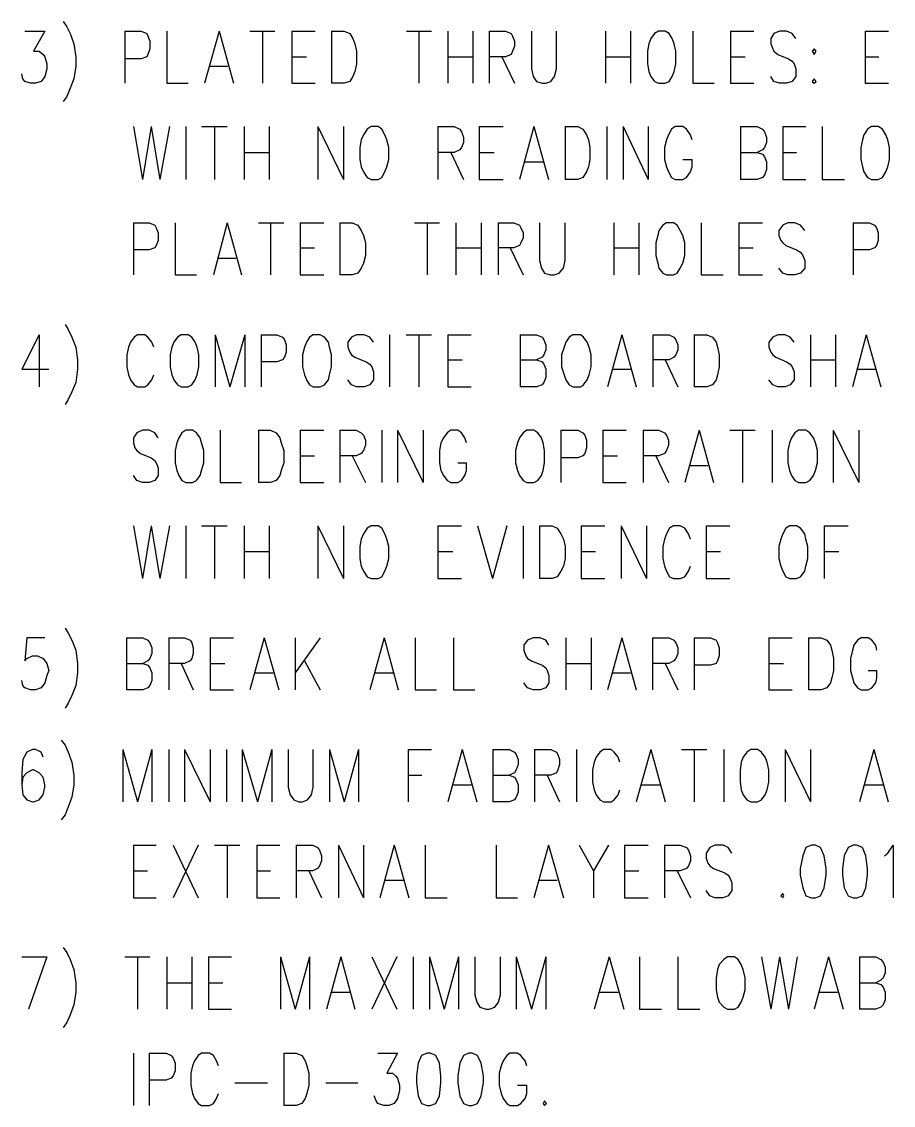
# Model space of a CAD drawing. Extents: x 0 to 19.9, y 0 to 15.
# Drawn here: x 14.879 to 16.245, y 9.834 to 11.531 of the extents above; entities that cross this region are included whole.
import ezdxf

# ---------------------------------------------------------------- set-up
doc = ezdxf.new("R2010")
doc.units = 0
doc.header["$MEASUREMENT"] = 0
doc.layers.add('10', color=7, linetype='CONTINUOUS')

msp = doc.modelspace()

# ---------------------------------------------------------------- linework, layer by layer
at = {"layer": '10'}
for points in [[(14.9444, 11.5308), (14.9503, 11.5229), (14.9552, 11.5121), (14.9611, 11.4963), (14.9641, 11.4757), (14.9641, 11.4609), (14.9611, 11.4412), (14.9552, 11.4264), (14.9503, 11.4136), (14.9444, 11.4058)], [(14.8843, 11.516), (14.9158, 11.516), (14.8981, 11.4845), (14.907, 11.4845), (14.9129, 11.4796), (14.9158, 11.4757), (14.9188, 11.4648), (14.9188, 11.457), (14.9158, 11.4451), (14.9099, 11.4373), (14.9011, 11.4343), (14.8932, 11.4343), (14.8843, 11.4373), (14.8814, 11.4412), (14.8794, 11.4491)], [(15.0408, 11.516), (15.0408, 11.4343)], [(15.0408, 11.516), (15.0664, 11.516), (15.0753, 11.5121), (15.0772, 11.5081), (15.0802, 11.5003), (15.0802, 11.4885), (15.0772, 11.4796), (15.0753, 11.4757), (15.0664, 11.4727), (15.0408, 11.4727)], [(15.1068, 11.516), (15.1068, 11.4343), (15.1402, 11.4343)], [(15.1885, 11.516), (15.1658, 11.4343)], [(15.1885, 11.516), (15.2111, 11.4343)], [(15.2367, 11.516), (15.2761, 11.516)], [(15.2564, 11.516), (15.2564, 11.4343)], [(15.3026, 11.516), (15.3026, 11.4343)], [(15.3026, 11.516), (15.3391, 11.516)], [(15.3646, 11.516), (15.3646, 11.4343)], [(15.3646, 11.516), (15.3843, 11.516), (15.3932, 11.5121), (15.3981, 11.5042), (15.4011, 11.4963), (15.404, 11.4845), (15.404, 11.4648), (15.4011, 11.453), (15.3981, 11.4451), (15.3932, 11.4373), (15.3843, 11.4343), (15.3646, 11.4343)], [(15.4818, 11.516), (15.5211, 11.516)], [(15.5015, 11.516), (15.5015, 11.4343)], [(15.5467, 11.516), (15.5467, 11.4343)], [(15.5861, 11.516), (15.5861, 11.4343)], [(15.6117, 11.516), (15.6117, 11.4343)], [(15.6117, 11.516), (15.6373, 11.516), (15.6461, 11.5121), (15.6481, 11.5081), (15.6511, 11.5003), (15.6511, 11.4924), (15.6481, 11.4845), (15.6461, 11.4796), (15.6373, 11.4757), (15.6117, 11.4757)], [(15.6776, 11.516), (15.6776, 11.457), (15.6806, 11.4451), (15.6855, 11.4373), (15.6944, 11.4343), (15.7003, 11.4343), (15.7081, 11.4373), (15.7141, 11.4451), (15.717, 11.457), (15.717, 11.516)], [(15.7938, 11.516), (15.7938, 11.4343)], [(15.8331, 11.516), (15.8331, 11.4343)], [(15.8765, 11.516), (15.8705, 11.5121), (15.8646, 11.5042), (15.8617, 11.4963), (15.8597, 11.4845), (15.8597, 11.4648), (15.8617, 11.453), (15.8646, 11.4451), (15.8705, 11.4373), (15.8765, 11.4343), (15.8873, 11.4343), (15.8932, 11.4373), (15.8981, 11.4451), (15.9011, 11.453), (15.904, 11.4648), (15.904, 11.4845), (15.9011, 11.4963), (15.8981, 11.5042), (15.8932, 11.5121), (15.8873, 11.516), (15.8765, 11.516)], [(15.9306, 11.516), (15.9306, 11.4343), (15.9641, 11.4343)], [(15.9896, 11.516), (15.9896, 11.4343)], [(15.9896, 11.516), (16.0261, 11.516)], [(16.092, 11.5042), (16.0861, 11.5121), (16.0772, 11.516), (16.0664, 11.516), (16.0576, 11.5121), (16.0526, 11.5042), (16.0526, 11.4963), (16.0556, 11.4885), (16.0576, 11.4845), (16.0635, 11.4796), (16.0802, 11.4727), (16.0861, 11.4688), (16.0891, 11.4648), (16.092, 11.457), (16.092, 11.4451), (16.0861, 11.4373), (16.0772, 11.4343), (16.0664, 11.4343), (16.0576, 11.4373), (16.0526, 11.4451)], [(16.2003, 11.516), (16.2003, 11.4343)], [(16.2003, 11.516), (16.2367, 11.516)], [(16.1205, 11.4885), (16.1176, 11.4845), (16.1205, 11.4796), (16.1235, 11.4845), (16.1205, 11.4885)], [(15.3026, 11.4757), (15.3253, 11.4757)], [(15.5467, 11.4757), (15.5861, 11.4757)], [(15.6314, 11.4757), (15.6511, 11.4343)], [(15.7938, 11.4757), (15.8331, 11.4757)], [(15.9896, 11.4757), (16.0123, 11.4757)], [(16.2003, 11.4757), (16.2219, 11.4757)], [(15.1747, 11.4609), (15.2022, 11.4609)], [(16.1205, 11.4412), (16.1176, 11.4373), (16.1205, 11.4343), (16.1235, 11.4373), (16.1205, 11.4412)], [(15.3026, 11.4343), (15.3391, 11.4343)], [(15.9896, 11.4343), (16.0261, 11.4343)], [(16.2003, 11.4343), (16.2367, 11.4343)], [(15.0546, 11.3664), (15.0684, 11.2837)], [(15.0822, 11.3664), (15.0684, 11.2837)], [(15.0822, 11.3664), (15.0959, 11.2837)], [(15.1107, 11.3664), (15.0959, 11.2837)], [(15.1363, 11.3664), (15.1363, 11.2837)], [(15.1609, 11.3664), (15.2013, 11.3664)], [(15.1816, 11.3664), (15.1816, 11.2837)], [(15.2278, 11.3664), (15.2278, 11.2837)], [(15.2672, 11.3664), (15.2672, 11.2837)], [(15.343, 11.3664), (15.343, 11.2837)], [(15.343, 11.3664), (15.3833, 11.2837)], [(15.3833, 11.3664), (15.3833, 11.2837)], [(15.4266, 11.3664), (15.4207, 11.3625), (15.4148, 11.3536), (15.4109, 11.3457), (15.4089, 11.3339), (15.4089, 11.3152), (15.4109, 11.3034), (15.4148, 11.2955), (15.4207, 11.2867), (15.4266, 11.2837), (15.4375, 11.2837), (15.4434, 11.2867), (15.4483, 11.2955), (15.4513, 11.3034), (15.4542, 11.3152), (15.4542, 11.3339), (15.4513, 11.3457), (15.4483, 11.3536), (15.4434, 11.3625), (15.4375, 11.3664), (15.4266, 11.3664)], [(15.531, 11.3664), (15.531, 11.2837)], [(15.531, 11.3664), (15.5566, 11.3664), (15.5654, 11.3625), (15.5684, 11.3585), (15.5713, 11.3497), (15.5713, 11.3418), (15.5684, 11.3339), (15.5654, 11.33), (15.5566, 11.3261), (15.531, 11.3261)], [(15.5959, 11.3664), (15.5959, 11.2837)], [(15.5959, 11.3664), (15.6333, 11.3664)], [(15.6816, 11.3664), (15.6589, 11.2837)], [(15.6816, 11.3664), (15.7042, 11.2837)], [(15.7308, 11.3664), (15.7308, 11.2837)], [(15.7308, 11.3664), (15.7505, 11.3664), (15.7583, 11.3625), (15.7642, 11.3536), (15.7672, 11.3457), (15.7692, 11.3339), (15.7692, 11.3152), (15.7672, 11.3034), (15.7642, 11.2955), (15.7583, 11.2867), (15.7505, 11.2837), (15.7308, 11.2837)], [(15.7957, 11.3664), (15.7957, 11.2837)], [(15.8213, 11.3664), (15.8213, 11.2837)], [(15.8213, 11.3664), (15.8607, 11.2837)], [(15.8607, 11.3664), (15.8607, 11.2837)], [(15.9296, 11.3457), (15.9266, 11.3536), (15.9207, 11.3625), (15.9148, 11.3664), (15.903, 11.3664), (15.8971, 11.3625), (15.8922, 11.3536), (15.8892, 11.3457), (15.8863, 11.3339), (15.8863, 11.3152), (15.8892, 11.3034), (15.8922, 11.2955), (15.8971, 11.2867), (15.903, 11.2837), (15.9148, 11.2837), (15.9207, 11.2867), (15.9266, 11.2955), (15.9296, 11.3034), (15.9296, 11.3152)], [(16.0054, 11.3664), (16.0054, 11.2837)], [(16.0054, 11.3664), (16.031, 11.3664), (16.0398, 11.3625), (16.0428, 11.3585), (16.0457, 11.3497), (16.0457, 11.3418), (16.0428, 11.3339), (16.0398, 11.33), (16.031, 11.3261)], [(16.0713, 11.3664), (16.0713, 11.2837)], [(16.0713, 11.3664), (16.1077, 11.3664)], [(16.1333, 11.3664), (16.1333, 11.2837), (16.1678, 11.2837)], [(16.2101, 11.3664), (16.2042, 11.3625), (16.1983, 11.3536), (16.1963, 11.3457), (16.1934, 11.3339), (16.1934, 11.3152), (16.1963, 11.3034), (16.1983, 11.2955), (16.2042, 11.2867), (16.2101, 11.2837), (16.2209, 11.2837), (16.2278, 11.2867), (16.2327, 11.2955), (16.2357, 11.3034), (16.2387, 11.3152), (16.2387, 11.3339), (16.2357, 11.3457), (16.2327, 11.3536), (16.2278, 11.3625), (16.2209, 11.3664), (16.2101, 11.3664)], [(15.2278, 11.3261), (15.2672, 11.3261)], [(15.5516, 11.3261), (15.5713, 11.2837)], [(15.5959, 11.3261), (15.6196, 11.3261)], [(16.0054, 11.3261), (16.031, 11.3261), (16.0398, 11.3231), (16.0428, 11.3192), (16.0457, 11.3113), (16.0457, 11.2995), (16.0428, 11.2906), (16.0398, 11.2867), (16.031, 11.2837), (16.0054, 11.2837)], [(16.0713, 11.3261), (16.093, 11.3261)], [(15.6678, 11.3113), (15.6963, 11.3113)], [(15.9148, 11.3152), (15.9296, 11.3152)], [(15.5959, 11.2837), (15.6333, 11.2837)], [(16.0713, 11.2837), (16.1077, 11.2837)], [(15.0546, 11.2158), (15.0546, 11.1341)], [(15.0546, 11.2158), (15.0792, 11.2158), (15.0881, 11.2119), (15.09, 11.2079), (15.093, 11.2001), (15.093, 11.1883), (15.09, 11.1804), (15.0881, 11.1764), (15.0792, 11.1735), (15.0546, 11.1735)], [(15.1196, 11.2158), (15.1196, 11.1341), (15.153, 11.1341)], [(15.2013, 11.2158), (15.1796, 11.1341)], [(15.2013, 11.2158), (15.2239, 11.1341)], [(15.2505, 11.2158), (15.2898, 11.2158)], [(15.2692, 11.2158), (15.2692, 11.1341)], [(15.3154, 11.2158), (15.3154, 11.1341)], [(15.3154, 11.2158), (15.3528, 11.2158)], [(15.3774, 11.2158), (15.3774, 11.1341)], [(15.3774, 11.2158), (15.3971, 11.2158), (15.406, 11.2119), (15.4109, 11.204), (15.4148, 11.1961), (15.4178, 11.1843), (15.4178, 11.1646), (15.4148, 11.1528), (15.4109, 11.1449), (15.406, 11.1371), (15.3971, 11.1341), (15.3774, 11.1341)], [(15.4946, 11.2158), (15.5339, 11.2158)], [(15.5142, 11.2158), (15.5142, 11.1341)], [(15.5595, 11.2158), (15.5595, 11.1341)], [(15.5989, 11.2158), (15.5989, 11.1341)], [(15.6255, 11.2158), (15.6255, 11.1341)], [(15.6255, 11.2158), (15.6501, 11.2158), (15.6589, 11.2119), (15.6609, 11.2079), (15.6648, 11.2001), (15.6648, 11.1922), (15.6609, 11.1843), (15.6589, 11.1804), (15.6501, 11.1764), (15.6255, 11.1764)], [(15.6904, 11.2158), (15.6904, 11.1568), (15.6934, 11.1449), (15.6983, 11.1371), (15.7072, 11.1341), (15.7131, 11.1341), (15.7209, 11.1371), (15.7278, 11.1449), (15.7308, 11.1568), (15.7308, 11.2158)], [(15.8066, 11.2158), (15.8066, 11.1341)], [(15.8459, 11.2158), (15.8459, 11.1341)], [(15.8892, 11.2158), (15.8833, 11.2119), (15.8774, 11.204), (15.8755, 11.1961), (15.8725, 11.1843), (15.8725, 11.1646), (15.8755, 11.1528), (15.8774, 11.1449), (15.8833, 11.1371), (15.8892, 11.1341), (15.9001, 11.1341), (15.906, 11.1371), (15.9109, 11.1449), (15.9148, 11.1528), (15.9178, 11.1646), (15.9178, 11.1843), (15.9148, 11.1961), (15.9109, 11.204), (15.906, 11.2119), (15.9001, 11.2158), (15.8892, 11.2158)], [(15.9434, 11.2158), (15.9434, 11.1341), (15.9778, 11.1341)], [(16.0024, 11.2158), (16.0024, 11.1341)], [(16.0024, 11.2158), (16.0398, 11.2158)], [(16.1058, 11.204), (16.0989, 11.2119), (16.09, 11.2158), (16.0792, 11.2158), (16.0713, 11.2119), (16.0654, 11.204), (16.0654, 11.1961), (16.0684, 11.1883), (16.0713, 11.1843), (16.0763, 11.1804), (16.093, 11.1735), (16.0989, 11.1696), (16.1028, 11.1646), (16.1058, 11.1568), (16.1058, 11.1449), (16.0989, 11.1371), (16.09, 11.1341), (16.0792, 11.1341), (16.0713, 11.1371), (16.0654, 11.1449)], [(16.1816, 11.2158), (16.1816, 11.1341)], [(16.1816, 11.2158), (16.2072, 11.2158), (16.215, 11.2119), (16.218, 11.2079), (16.2209, 11.2001), (16.2209, 11.1883), (16.218, 11.1804), (16.215, 11.1764), (16.2072, 11.1735), (16.1816, 11.1735)], [(15.3154, 11.1764), (15.3381, 11.1764)], [(15.5595, 11.1764), (15.5989, 11.1764)], [(15.6442, 11.1764), (15.6648, 11.1341)], [(15.8066, 11.1764), (15.8459, 11.1764)], [(16.0024, 11.1764), (16.0251, 11.1764)], [(15.1875, 11.1607), (15.215, 11.1607)], [(15.3154, 11.1341), (15.3528, 11.1341)], [(16.0024, 11.1341), (16.0398, 11.1341)], [(14.9473, 11.0564), (14.9522, 11.0485), (14.9581, 11.0367), (14.964, 11.0209), (14.967, 11.0012), (14.967, 10.9865), (14.964, 10.9658), (14.9581, 10.9511), (14.9522, 10.9392), (14.9473, 10.9314)], [(14.9069, 11.0406), (14.8794, 10.9865), (14.9217, 10.9865)], [(14.9069, 11.0406), (14.9069, 10.9589)], [(15.0861, 11.0209), (15.0831, 11.0288), (15.0772, 11.0367), (15.0723, 11.0406), (15.0605, 11.0406), (15.0556, 11.0367), (15.0497, 11.0288), (15.0467, 11.0209), (15.0438, 11.0091), (15.0438, 10.9904), (15.0467, 10.9776), (15.0497, 10.9698), (15.0556, 10.9619), (15.0605, 10.9589), (15.0723, 10.9589), (15.0772, 10.9619), (15.0831, 10.9698), (15.0861, 10.9776)], [(15.1294, 11.0406), (15.1235, 11.0367), (15.1176, 11.0288), (15.1146, 11.0209), (15.1117, 11.0091), (15.1117, 10.9904), (15.1146, 10.9776), (15.1176, 10.9698), (15.1235, 10.9619), (15.1294, 10.9589), (15.1402, 10.9589), (15.1461, 10.9619), (15.151, 10.9698), (15.154, 10.9776), (15.1569, 10.9904), (15.1569, 11.0091), (15.154, 11.0209), (15.151, 11.0288), (15.1461, 11.0367), (15.1402, 11.0406), (15.1294, 11.0406)], [(15.1825, 11.0406), (15.1825, 10.9589)], [(15.1825, 11.0406), (15.2052, 10.9589)], [(15.2288, 11.0406), (15.2052, 10.9589)], [(15.2288, 11.0406), (15.2288, 10.9589)], [(15.2544, 11.0406), (15.2544, 10.9589)], [(15.2544, 11.0406), (15.279, 11.0406), (15.2879, 11.0367), (15.2908, 11.0327), (15.2938, 11.0249), (15.2938, 11.0131), (15.2908, 11.0052), (15.2879, 11.0012), (15.279, 10.9983), (15.2544, 10.9983)], [(15.3361, 11.0406), (15.3302, 11.0367), (15.3253, 11.0288), (15.3223, 11.0209), (15.3193, 11.0091), (15.3193, 10.9904), (15.3223, 10.9776), (15.3253, 10.9698), (15.3302, 10.9619), (15.3361, 10.9589), (15.3469, 10.9589), (15.3538, 10.9619), (15.3597, 10.9698), (15.3617, 10.9776), (15.3646, 10.9904), (15.3646, 11.0091), (15.3617, 11.0209), (15.3597, 11.0288), (15.3538, 11.0367), (15.3469, 11.0406), (15.3361, 11.0406)], [(15.4306, 11.0288), (15.4247, 11.0367), (15.4158, 11.0406), (15.404, 11.0406), (15.3961, 11.0367), (15.3902, 11.0288), (15.3902, 11.0209), (15.3932, 11.0131), (15.3961, 11.0091), (15.401, 11.0052), (15.4188, 10.9983), (15.4247, 10.9944), (15.4276, 10.9904), (15.4306, 10.9825), (15.4306, 10.9698), (15.4247, 10.9619), (15.4158, 10.9589), (15.404, 10.9589), (15.3961, 10.9619), (15.3902, 10.9698)], [(15.4552, 11.0406), (15.4552, 10.9589)], [(15.4817, 11.0406), (15.5211, 11.0406)], [(15.5014, 11.0406), (15.5014, 10.9589)], [(15.5467, 11.0406), (15.5467, 10.9589)], [(15.5467, 11.0406), (15.5831, 11.0406)], [(15.6599, 11.0406), (15.6599, 10.9589)], [(15.6599, 11.0406), (15.6855, 11.0406), (15.6943, 11.0367), (15.6973, 11.0327), (15.7003, 11.0249), (15.7003, 11.017), (15.6973, 11.0091), (15.6943, 11.0052), (15.6855, 11.0012)], [(15.7426, 11.0406), (15.7367, 11.0367), (15.7317, 11.0288), (15.7288, 11.0209), (15.7249, 11.0091), (15.7249, 10.9904), (15.7288, 10.9776), (15.7317, 10.9698), (15.7367, 10.9619), (15.7426, 10.9589), (15.7544, 10.9589), (15.7593, 10.9619), (15.7652, 10.9698), (15.7682, 10.9776), (15.7711, 10.9904), (15.7711, 11.0091), (15.7682, 11.0209), (15.7652, 11.0288), (15.7593, 11.0367), (15.7544, 11.0406), (15.7426, 11.0406)], [(15.8193, 11.0406), (15.7967, 10.9589)], [(15.8193, 11.0406), (15.842, 10.9589)], [(15.8676, 11.0406), (15.8676, 10.9589)], [(15.8676, 11.0406), (15.8932, 11.0406), (15.901, 11.0367), (15.904, 11.0327), (15.9069, 11.0249), (15.9069, 11.017), (15.904, 11.0091), (15.901, 11.0052), (15.8932, 11.0012), (15.8676, 11.0012)], [(15.9325, 11.0406), (15.9325, 10.9589)], [(15.9325, 11.0406), (15.9522, 11.0406), (15.9611, 11.0367), (15.967, 11.0288), (15.969, 11.0209), (15.9719, 11.0091), (15.9719, 10.9904), (15.969, 10.9776), (15.967, 10.9698), (15.9611, 10.9619), (15.9522, 10.9589), (15.9325, 10.9589)], [(16.089, 11.0288), (16.0831, 11.0367), (16.0753, 11.0406), (16.0634, 11.0406), (16.0556, 11.0367), (16.0497, 11.0288), (16.0497, 11.0209), (16.0526, 11.0131), (16.0556, 11.0091), (16.0605, 11.0052), (16.0772, 10.9983), (16.0831, 10.9944), (16.0861, 10.9904), (16.089, 10.9825), (16.089, 10.9698), (16.0831, 10.9619), (16.0753, 10.9589), (16.0634, 10.9589), (16.0556, 10.9619), (16.0497, 10.9698)], [(16.1146, 11.0406), (16.1146, 10.9589)], [(16.154, 11.0406), (16.154, 10.9589)], [(16.2022, 11.0406), (16.1806, 10.9589)], [(16.2022, 11.0406), (16.2249, 10.9589)], [(15.5467, 11.0012), (15.5693, 11.0012)], [(15.6599, 11.0012), (15.6855, 11.0012), (15.6943, 10.9983), (15.6973, 10.9944), (15.7003, 10.9865), (15.7003, 10.9737), (15.6973, 10.9658), (15.6943, 10.9619), (15.6855, 10.9589), (15.6599, 10.9589)], [(15.8873, 11.0012), (15.9069, 10.9589)], [(16.1146, 11.0012), (16.154, 11.0012)], [(15.8056, 10.9865), (15.8331, 10.9865)], [(16.1884, 10.9865), (16.217, 10.9865)], [(15.5467, 10.9589), (15.5831, 10.9589)], [(15.093, 10.8792), (15.0881, 10.8871), (15.0792, 10.891), (15.0684, 10.891), (15.0595, 10.8871), (15.0546, 10.8792), (15.0546, 10.8713), (15.0566, 10.8635), (15.0595, 10.8595), (15.0654, 10.8546), (15.0822, 10.8477), (15.0881, 10.8438), (15.09, 10.8398), (15.093, 10.832), (15.093, 10.8201), (15.0881, 10.8123), (15.0792, 10.8093), (15.0684, 10.8093), (15.0595, 10.8123), (15.0546, 10.8201)], [(15.1363, 10.891), (15.1304, 10.8871), (15.1255, 10.8792), (15.1225, 10.8713), (15.1196, 10.8595), (15.1196, 10.8398), (15.1225, 10.828), (15.1255, 10.8201), (15.1304, 10.8123), (15.1363, 10.8093), (15.1471, 10.8093), (15.153, 10.8123), (15.1589, 10.8201), (15.1609, 10.828), (15.1648, 10.8398), (15.1648, 10.8595), (15.1609, 10.8713), (15.1589, 10.8792), (15.153, 10.8871), (15.1471, 10.891), (15.1363, 10.891)], [(15.1904, 10.891), (15.1904, 10.8093), (15.2239, 10.8093)], [(15.2505, 10.891), (15.2505, 10.8093)], [(15.2505, 10.891), (15.2692, 10.891), (15.278, 10.8871), (15.2839, 10.8792), (15.2859, 10.8713), (15.2898, 10.8595), (15.2898, 10.8398), (15.2859, 10.828), (15.2839, 10.8201), (15.278, 10.8123), (15.2692, 10.8093), (15.2505, 10.8093)], [(15.3154, 10.891), (15.3154, 10.8093)], [(15.3154, 10.891), (15.3528, 10.891)], [(15.3774, 10.891), (15.3774, 10.8093)], [(15.3774, 10.891), (15.403, 10.891), (15.4109, 10.8871), (15.4148, 10.8831), (15.4178, 10.8753), (15.4178, 10.8674), (15.4148, 10.8595), (15.4109, 10.8546), (15.403, 10.8507), (15.3774, 10.8507)], [(15.4434, 10.891), (15.4434, 10.8093)], [(15.468, 10.891), (15.468, 10.8093)], [(15.468, 10.891), (15.5083, 10.8093)], [(15.5083, 10.891), (15.5083, 10.8093)], [(15.5762, 10.8713), (15.5733, 10.8792), (15.5684, 10.8871), (15.5625, 10.891), (15.5516, 10.891), (15.5457, 10.8871), (15.5398, 10.8792), (15.5359, 10.8713), (15.5339, 10.8595), (15.5339, 10.8398), (15.5359, 10.828), (15.5398, 10.8201), (15.5457, 10.8123), (15.5516, 10.8093), (15.5625, 10.8093), (15.5684, 10.8123), (15.5733, 10.8201), (15.5762, 10.828), (15.5762, 10.8398)], [(15.6707, 10.891), (15.6648, 10.8871), (15.6589, 10.8792), (15.656, 10.8713), (15.653, 10.8595), (15.653, 10.8398), (15.656, 10.828), (15.6589, 10.8201), (15.6648, 10.8123), (15.6707, 10.8093), (15.6816, 10.8093), (15.6875, 10.8123), (15.6934, 10.8201), (15.6963, 10.828), (15.6983, 10.8398), (15.6983, 10.8595), (15.6963, 10.8713), (15.6934, 10.8792), (15.6875, 10.8871), (15.6816, 10.891), (15.6707, 10.891)], [(15.7239, 10.891), (15.7239, 10.8093)], [(15.7239, 10.891), (15.7505, 10.891), (15.7583, 10.8871), (15.7613, 10.8831), (15.7642, 10.8753), (15.7642, 10.8635), (15.7613, 10.8546), (15.7583, 10.8507), (15.7505, 10.8477), (15.7239, 10.8477)], [(15.7898, 10.891), (15.7898, 10.8093)], [(15.7898, 10.891), (15.8262, 10.891)], [(15.8528, 10.891), (15.8528, 10.8093)], [(15.8528, 10.891), (15.8774, 10.891), (15.8863, 10.8871), (15.8892, 10.8831), (15.8922, 10.8753), (15.8922, 10.8674), (15.8892, 10.8595), (15.8863, 10.8546), (15.8774, 10.8507), (15.8528, 10.8507)], [(15.9404, 10.891), (15.9178, 10.8093)], [(15.9404, 10.891), (15.9631, 10.8093)], [(15.9886, 10.891), (16.028, 10.891)], [(16.0083, 10.891), (16.0083, 10.8093)], [(16.0546, 10.891), (16.0546, 10.8093)], [(16.0959, 10.891), (16.09, 10.8871), (16.0851, 10.8792), (16.0821, 10.8713), (16.0792, 10.8595), (16.0792, 10.8398), (16.0821, 10.828), (16.0851, 10.8201), (16.09, 10.8123), (16.0959, 10.8093), (16.1077, 10.8093), (16.1136, 10.8123), (16.1196, 10.8201), (16.1225, 10.828), (16.1255, 10.8398), (16.1255, 10.8595), (16.1225, 10.8713), (16.1196, 10.8792), (16.1136, 10.8871), (16.1077, 10.891), (16.0959, 10.891)], [(16.1501, 10.891), (16.1501, 10.8093)], [(16.1501, 10.891), (16.1904, 10.8093)], [(16.1904, 10.891), (16.1904, 10.8093)], [(15.3154, 10.8507), (15.3381, 10.8507)], [(15.3971, 10.8507), (15.4178, 10.8093)], [(15.7898, 10.8507), (15.8125, 10.8507)], [(15.8725, 10.8507), (15.8922, 10.8093)], [(15.5625, 10.8398), (15.5762, 10.8398)], [(15.9266, 10.8359), (15.9542, 10.8359)], [(15.3154, 10.8093), (15.3528, 10.8093)], [(15.7898, 10.8093), (15.8262, 10.8093)], [(15.0546, 10.7414), (15.0684, 10.6587)], [(15.0822, 10.7414), (15.0684, 10.6587)], [(15.0822, 10.7414), (15.0959, 10.6587)], [(15.1107, 10.7414), (15.0959, 10.6587)], [(15.1363, 10.7414), (15.1363, 10.6587)], [(15.1609, 10.7414), (15.2012, 10.7414)], [(15.1816, 10.7414), (15.1816, 10.6587)], [(15.2278, 10.7414), (15.2278, 10.6587)], [(15.2672, 10.7414), (15.2672, 10.6587)], [(15.343, 10.7414), (15.343, 10.6587)], [(15.343, 10.7414), (15.3833, 10.6587)], [(15.3833, 10.7414), (15.3833, 10.6587)], [(15.4266, 10.7414), (15.4207, 10.7375), (15.4148, 10.7286), (15.4109, 10.7207), (15.4089, 10.7089), (15.4089, 10.6902), (15.4109, 10.6784), (15.4148, 10.6705), (15.4207, 10.6617), (15.4266, 10.6587), (15.4375, 10.6587), (15.4434, 10.6617), (15.4483, 10.6705), (15.4512, 10.6784), (15.4542, 10.6902), (15.4542, 10.7089), (15.4512, 10.7207), (15.4483, 10.7286), (15.4434, 10.7375), (15.4375, 10.7414), (15.4266, 10.7414)], [(15.531, 10.7414), (15.531, 10.6587)], [(15.531, 10.7414), (15.5684, 10.7414)], [(15.593, 10.7414), (15.6166, 10.6587)], [(15.6392, 10.7414), (15.6166, 10.6587)], [(15.6648, 10.7414), (15.6648, 10.6587)], [(15.6904, 10.7414), (15.6904, 10.6587)], [(15.6904, 10.7414), (15.7101, 10.7414), (15.718, 10.7375), (15.7239, 10.7286), (15.7278, 10.7207), (15.7308, 10.7089), (15.7308, 10.6902), (15.7278, 10.6784), (15.7239, 10.6705), (15.718, 10.6617), (15.7101, 10.6587), (15.6904, 10.6587)], [(15.7554, 10.7414), (15.7554, 10.6587)], [(15.7554, 10.7414), (15.7928, 10.7414)], [(15.8184, 10.7414), (15.8184, 10.6587)], [(15.8184, 10.7414), (15.8577, 10.6587)], [(15.8577, 10.7414), (15.8577, 10.6587)], [(15.9266, 10.7207), (15.9237, 10.7286), (15.9178, 10.7375), (15.9109, 10.7414), (15.9001, 10.7414), (15.8942, 10.7375), (15.8892, 10.7286), (15.8863, 10.7207), (15.8833, 10.7089), (15.8833, 10.6902), (15.8863, 10.6784), (15.8892, 10.6705), (15.8942, 10.6617), (15.9001, 10.6587), (15.9109, 10.6587), (15.9178, 10.6617), (15.9237, 10.6705), (15.9266, 10.6784)], [(15.9512, 10.7414), (15.9512, 10.6587)], [(15.9512, 10.7414), (15.9886, 10.7414)], [(16.0822, 10.7414), (16.0762, 10.7375), (16.0713, 10.7286), (16.0684, 10.7207), (16.0654, 10.7089), (16.0654, 10.6902), (16.0684, 10.6784), (16.0713, 10.6705), (16.0762, 10.6617), (16.0822, 10.6587), (16.093, 10.6587), (16.0989, 10.6617), (16.1058, 10.6705), (16.1077, 10.6784), (16.1107, 10.6902), (16.1107, 10.7089), (16.1077, 10.7207), (16.1058, 10.7286), (16.0989, 10.7375), (16.093, 10.7414), (16.0822, 10.7414)], [(16.1363, 10.7414), (16.1363, 10.6587)], [(16.1363, 10.7414), (16.1737, 10.7414)], [(15.2278, 10.7011), (15.2672, 10.7011)], [(15.531, 10.7011), (15.5546, 10.7011)], [(15.7554, 10.7011), (15.778, 10.7011)], [(15.9512, 10.7011), (15.9739, 10.7011)], [(16.1363, 10.7011), (16.1589, 10.7011)], [(15.531, 10.6587), (15.5684, 10.6587)], [(15.7554, 10.6587), (15.7928, 10.6587)], [(15.9512, 10.6587), (15.9886, 10.6587)], [(14.9473, 10.581), (14.9522, 10.5731), (14.9581, 10.5623), (14.964, 10.5465), (14.967, 10.5259), (14.967, 10.5111), (14.964, 10.4914), (14.9581, 10.4757), (14.9522, 10.4638), (14.9473, 10.456)], [(14.9158, 10.5662), (14.8872, 10.5662), (14.8843, 10.5298), (14.8872, 10.5337), (14.8961, 10.5377), (14.904, 10.5377), (14.9128, 10.5337), (14.9187, 10.5259), (14.9217, 10.515), (14.9187, 10.5071), (14.9158, 10.4953), (14.9099, 10.4875), (14.901, 10.4845), (14.8931, 10.4845), (14.8843, 10.4875), (14.8813, 10.4914), (14.8794, 10.4993)], [(15.0437, 10.5662), (15.0437, 10.4845)], [(15.0437, 10.5662), (15.0693, 10.5662), (15.0772, 10.5623), (15.0801, 10.5583), (15.0831, 10.5505), (15.0831, 10.5416), (15.0801, 10.5337), (15.0772, 10.5298), (15.0693, 10.5259)], [(15.1097, 10.5662), (15.1097, 10.4845)], [(15.1097, 10.5662), (15.1343, 10.5662), (15.1431, 10.5623), (15.1461, 10.5583), (15.1481, 10.5505), (15.1481, 10.5416), (15.1461, 10.5337), (15.1431, 10.5298), (15.1343, 10.5259), (15.1097, 10.5259)], [(15.1746, 10.5662), (15.1746, 10.4845)], [(15.1746, 10.5662), (15.211, 10.5662)], [(15.2593, 10.5662), (15.2366, 10.4845)], [(15.2593, 10.5662), (15.2819, 10.4845)], [(15.3075, 10.5662), (15.3075, 10.4845)], [(15.3469, 10.5662), (15.3075, 10.5111)], [(15.4473, 10.5662), (15.4246, 10.4845)], [(15.4473, 10.5662), (15.4689, 10.4845)], [(15.4955, 10.5662), (15.4955, 10.4845), (15.529, 10.4845)], [(15.5555, 10.5662), (15.5555, 10.4845), (15.589, 10.4845)], [(15.7051, 10.5544), (15.7002, 10.5623), (15.6914, 10.5662), (15.6805, 10.5662), (15.6717, 10.5623), (15.6658, 10.5544), (15.6658, 10.5465), (15.6687, 10.5377), (15.6717, 10.5337), (15.6776, 10.5298), (15.6943, 10.5229), (15.7002, 10.519), (15.7022, 10.515), (15.7051, 10.5071), (15.7051, 10.4953), (15.7002, 10.4875), (15.6914, 10.4845), (15.6805, 10.4845), (15.6717, 10.4875), (15.6658, 10.4953)], [(15.7317, 10.5662), (15.7317, 10.4845)], [(15.7711, 10.5662), (15.7711, 10.4845)], [(15.8193, 10.5662), (15.7967, 10.4845)], [(15.8193, 10.5662), (15.8419, 10.4845)], [(15.8675, 10.5662), (15.8675, 10.4845)], [(15.8675, 10.5662), (15.8931, 10.5662), (15.901, 10.5623), (15.904, 10.5583), (15.9069, 10.5505), (15.9069, 10.5416), (15.904, 10.5337), (15.901, 10.5298), (15.8931, 10.5259), (15.8675, 10.5259)], [(15.9325, 10.5662), (15.9325, 10.4845)], [(15.9325, 10.5662), (15.9581, 10.5662), (15.9669, 10.5623), (15.9689, 10.5583), (15.9719, 10.5505), (15.9719, 10.5377), (15.9689, 10.5298), (15.9669, 10.5259), (15.9581, 10.5229), (15.9325, 10.5229)], [(16.0496, 10.5662), (16.0496, 10.4845)], [(16.0496, 10.5662), (16.086, 10.5662)], [(16.1116, 10.5662), (16.1116, 10.4845)], [(16.1116, 10.5662), (16.1313, 10.5662), (16.1402, 10.5623), (16.1461, 10.5544), (16.1481, 10.5465), (16.151, 10.5337), (16.151, 10.515), (16.1481, 10.5032), (16.1461, 10.4953), (16.1402, 10.4875), (16.1313, 10.4845), (16.1116, 10.4845)], [(16.2189, 10.5465), (16.2169, 10.5544), (16.211, 10.5623), (16.2051, 10.5662), (16.1943, 10.5662), (16.1884, 10.5623), (16.1825, 10.5544), (16.1805, 10.5465), (16.1776, 10.5337), (16.1776, 10.515), (16.1805, 10.5032), (16.1825, 10.4953), (16.1884, 10.4875), (16.1943, 10.4845), (16.2051, 10.4845), (16.211, 10.4875), (16.2169, 10.4953), (16.2189, 10.5032), (16.2189, 10.515)], [(15.0437, 10.5259), (15.0693, 10.5259), (15.0772, 10.5229), (15.0801, 10.519), (15.0831, 10.5111), (15.0831, 10.4993), (15.0801, 10.4914), (15.0772, 10.4875), (15.0693, 10.4845), (15.0437, 10.4845)], [(15.1294, 10.5259), (15.1481, 10.4845)], [(15.1746, 10.5259), (15.1973, 10.5259)], [(15.3223, 10.5298), (15.3469, 10.4845)], [(15.7317, 10.5259), (15.7711, 10.5259)], [(15.8872, 10.5259), (15.9069, 10.4845)], [(16.0496, 10.5259), (16.0723, 10.5259)], [(15.2455, 10.5111), (15.2731, 10.5111)], [(15.4325, 10.5111), (15.461, 10.5111)], [(15.8055, 10.5111), (15.8331, 10.5111)], [(16.2051, 10.515), (16.2189, 10.515)], [(15.1746, 10.4845), (15.211, 10.4845)], [(16.0496, 10.4845), (16.086, 10.4845)], [(14.9414, 10.4058), (14.9473, 10.3979), (14.9522, 10.3871), (14.9581, 10.3713), (14.9611, 10.3507), (14.9611, 10.3359), (14.9581, 10.3162), (14.9522, 10.3014), (14.9473, 10.2886), (14.9414, 10.2808)], [(14.9128, 10.3792), (14.9099, 10.3871), (14.901, 10.391), (14.8961, 10.391), (14.8872, 10.3871), (14.8813, 10.3753), (14.8794, 10.3546), (14.8794, 10.3359), (14.8813, 10.3201), (14.8872, 10.3123), (14.8961, 10.3093), (14.8981, 10.3093), (14.9069, 10.3123), (14.9128, 10.3201), (14.9158, 10.332), (14.9158, 10.3359), (14.9128, 10.3477), (14.9069, 10.3546), (14.8981, 10.3595), (14.8961, 10.3595), (14.8872, 10.3546), (14.8813, 10.3477), (14.8794, 10.3359)], [(15.0378, 10.391), (15.0378, 10.3093)], [(15.0378, 10.391), (15.0605, 10.3093)], [(15.0831, 10.391), (15.0605, 10.3093)], [(15.0831, 10.391), (15.0831, 10.3093)], [(15.1097, 10.391), (15.1097, 10.3093)], [(15.1343, 10.391), (15.1343, 10.3093)], [(15.1343, 10.391), (15.1746, 10.3093)], [(15.1746, 10.391), (15.1746, 10.3093)], [(15.2002, 10.391), (15.2002, 10.3093)], [(15.2248, 10.391), (15.2248, 10.3093)], [(15.2248, 10.391), (15.2485, 10.3093)], [(15.2711, 10.391), (15.2485, 10.3093)], [(15.2711, 10.391), (15.2711, 10.3093)], [(15.2967, 10.391), (15.2967, 10.332), (15.2996, 10.3201), (15.3055, 10.3123), (15.3134, 10.3093), (15.3193, 10.3093), (15.3272, 10.3123), (15.3331, 10.3201), (15.3361, 10.332), (15.3361, 10.391)], [(15.3616, 10.391), (15.3616, 10.3093)], [(15.3616, 10.391), (15.3843, 10.3093)], [(15.4069, 10.391), (15.3843, 10.3093)], [(15.4069, 10.391), (15.4069, 10.3093)], [(15.4847, 10.391), (15.4847, 10.3093)], [(15.4847, 10.391), (15.5211, 10.391)], [(15.5693, 10.391), (15.5467, 10.3093)], [(15.5693, 10.391), (15.592, 10.3093)], [(15.6175, 10.391), (15.6175, 10.3093)], [(15.6175, 10.391), (15.6431, 10.391), (15.651, 10.3871), (15.654, 10.3831), (15.6569, 10.3753), (15.6569, 10.3674), (15.654, 10.3595), (15.651, 10.3546), (15.6431, 10.3507)], [(15.6825, 10.391), (15.6825, 10.3093)], [(15.6825, 10.391), (15.7081, 10.391), (15.717, 10.3871), (15.7189, 10.3831), (15.7219, 10.3753), (15.7219, 10.3674), (15.7189, 10.3595), (15.717, 10.3546), (15.7081, 10.3507), (15.6825, 10.3507)], [(15.7485, 10.391), (15.7485, 10.3093)], [(15.8164, 10.3713), (15.8134, 10.3792), (15.8075, 10.3871), (15.8026, 10.391), (15.7908, 10.391), (15.7849, 10.3871), (15.779, 10.3792), (15.776, 10.3713), (15.7731, 10.3595), (15.7731, 10.3398), (15.776, 10.328), (15.779, 10.3201), (15.7849, 10.3123), (15.7908, 10.3093), (15.8026, 10.3093), (15.8075, 10.3123), (15.8134, 10.3201), (15.8164, 10.328)], [(15.8646, 10.391), (15.842, 10.3093)], [(15.8646, 10.391), (15.8872, 10.3093)], [(15.9128, 10.391), (15.9522, 10.391)], [(15.9325, 10.391), (15.9325, 10.3093)], [(15.9788, 10.391), (15.9788, 10.3093)], [(16.0211, 10.391), (16.0152, 10.3871), (16.0093, 10.3792), (16.0063, 10.3713), (16.0044, 10.3595), (16.0044, 10.3398), (16.0063, 10.328), (16.0093, 10.3201), (16.0152, 10.3123), (16.0211, 10.3093), (16.0319, 10.3093), (16.0378, 10.3123), (16.0437, 10.3201), (16.0467, 10.328), (16.0496, 10.3398), (16.0496, 10.3595), (16.0467, 10.3713), (16.0437, 10.3792), (16.0378, 10.3871), (16.0319, 10.391), (16.0211, 10.391)], [(16.0752, 10.391), (16.0752, 10.3093)], [(16.0752, 10.391), (16.1146, 10.3093)], [(16.1146, 10.391), (16.1146, 10.3093)], [(16.214, 10.391), (16.1914, 10.3093)], [(16.214, 10.391), (16.2366, 10.3093)], [(15.4847, 10.3507), (15.5063, 10.3507)], [(15.5555, 10.3359), (15.5831, 10.3359)], [(15.6175, 10.3507), (15.6431, 10.3507), (15.651, 10.3477), (15.654, 10.3438), (15.6569, 10.3359), (15.6569, 10.3241), (15.654, 10.3162), (15.651, 10.3123), (15.6431, 10.3093), (15.6175, 10.3093)], [(15.7022, 10.3507), (15.7219, 10.3093)], [(15.8498, 10.3359), (15.8794, 10.3359)], [(16.2002, 10.3359), (16.2288, 10.3359)], [(15.0546, 10.2414), (15.0546, 10.1587)], [(15.0546, 10.2414), (15.09, 10.2414)], [(15.1166, 10.2414), (15.1559, 10.1587)], [(15.1559, 10.2414), (15.1166, 10.1587)], [(15.1815, 10.2414), (15.2209, 10.2414)], [(15.2012, 10.2414), (15.2012, 10.1587)], [(15.2475, 10.2414), (15.2475, 10.1587)], [(15.2475, 10.2414), (15.2839, 10.2414)], [(15.3095, 10.2414), (15.3095, 10.1587)], [(15.3095, 10.2414), (15.3351, 10.2414), (15.3429, 10.2375), (15.3459, 10.2335), (15.3488, 10.2247), (15.3488, 10.2168), (15.3459, 10.2089), (15.3429, 10.205), (15.3351, 10.201), (15.3095, 10.201)], [(15.3754, 10.2414), (15.3754, 10.1587)], [(15.3754, 10.2414), (15.4148, 10.1587)], [(15.4148, 10.2414), (15.4148, 10.1587)], [(15.463, 10.2414), (15.4404, 10.1587)], [(15.463, 10.2414), (15.4857, 10.1587)], [(15.5112, 10.2414), (15.5112, 10.1587), (15.5457, 10.1587)], [(15.6225, 10.2414), (15.6225, 10.1587), (15.6559, 10.1587)], [(15.7042, 10.2414), (15.6815, 10.1587)], [(15.7042, 10.2414), (15.7278, 10.1587)], [(15.7524, 10.2414), (15.775, 10.201), (15.775, 10.1587)], [(15.7986, 10.2414), (15.775, 10.201)], [(15.8233, 10.2414), (15.8233, 10.1587)], [(15.8233, 10.2414), (15.8607, 10.2414)], [(15.8862, 10.2414), (15.8862, 10.1587)], [(15.8862, 10.2414), (15.9108, 10.2414), (15.9207, 10.2375), (15.9236, 10.2335), (15.9266, 10.2247), (15.9266, 10.2168), (15.9236, 10.2089), (15.9207, 10.205), (15.9108, 10.201), (15.8862, 10.201)], [(15.9916, 10.2286), (15.9857, 10.2375), (15.9778, 10.2414), (15.965, 10.2414), (15.9571, 10.2375), (15.9512, 10.2286), (15.9512, 10.2207), (15.9542, 10.2129), (15.9571, 10.2089), (15.963, 10.205), (15.9807, 10.1981), (15.9857, 10.1942), (15.9886, 10.1902), (15.9916, 10.1823), (15.9916, 10.1705), (15.9857, 10.1617), (15.9778, 10.1587), (15.965, 10.1587), (15.9571, 10.1617), (15.9512, 10.1705)], [(16.1166, 10.2414), (16.1077, 10.2375), (16.1028, 10.2247), (16.0988, 10.205), (16.0988, 10.1942), (16.1028, 10.1745), (16.1077, 10.1617), (16.1166, 10.1587), (16.1225, 10.1587), (16.1303, 10.1617), (16.1362, 10.1745), (16.1392, 10.1942), (16.1392, 10.205), (16.1362, 10.2247), (16.1303, 10.2375), (16.1225, 10.2414), (16.1166, 10.2414)], [(16.1815, 10.2414), (16.1736, 10.2375), (16.1677, 10.2247), (16.1648, 10.205), (16.1648, 10.1942), (16.1677, 10.1745), (16.1736, 10.1617), (16.1815, 10.1587), (16.1874, 10.1587), (16.1963, 10.1617), (16.2012, 10.1745), (16.2042, 10.1942), (16.2042, 10.205), (16.2012, 10.2247), (16.1963, 10.2375), (16.1874, 10.2414), (16.1815, 10.2414)], [(16.2307, 10.2247), (16.2357, 10.2286), (16.2445, 10.2414), (16.2445, 10.1587)], [(15.0546, 10.201), (15.0762, 10.201)], [(15.2475, 10.201), (15.2691, 10.201)], [(15.3292, 10.201), (15.3488, 10.1587)], [(15.8233, 10.201), (15.8459, 10.201)], [(15.9059, 10.201), (15.9266, 10.1587)], [(15.4483, 10.1863), (15.4778, 10.1863)], [(15.6904, 10.1863), (15.7179, 10.1863)], [(16.0713, 10.1656), (16.0683, 10.1617), (16.0713, 10.1587), (16.0732, 10.1617), (16.0713, 10.1656)], [(15.0546, 10.1587), (15.09, 10.1587)], [(15.2475, 10.1587), (15.2839, 10.1587)], [(15.8233, 10.1587), (15.8607, 10.1587)], [(14.9443, 10.081), (14.9502, 10.0731), (14.9552, 10.0623), (14.9611, 10.0465), (14.964, 10.0259), (14.964, 10.0111), (14.9611, 9.9914), (14.9552, 9.9757), (14.9502, 9.9638), (14.9443, 9.956)], [(14.8794, 10.0662), (14.9187, 10.0662)], [(14.9187, 10.0662), (14.8902, 9.9845)], [(15.0408, 10.0662), (15.0802, 10.0662)], [(15.0605, 10.0662), (15.0605, 9.9845)], [(15.1067, 10.0662), (15.1067, 9.9845)], [(15.1461, 10.0662), (15.1461, 9.9845)], [(15.1717, 10.0662), (15.1717, 9.9845)], [(15.1717, 10.0662), (15.2081, 10.0662)], [(15.2849, 10.0662), (15.2849, 9.9845)], [(15.2849, 10.0662), (15.3075, 9.9845)], [(15.3302, 10.0662), (15.3075, 9.9845)], [(15.3302, 10.0662), (15.3302, 9.9845)], [(15.3794, 10.0662), (15.3567, 9.9845)], [(15.3794, 10.0662), (15.401, 9.9845)], [(15.4276, 10.0662), (15.467, 9.9845)], [(15.467, 10.0662), (15.4276, 9.9845)], [(15.4926, 10.0662), (15.4926, 9.9845)], [(15.5181, 10.0662), (15.5181, 9.9845)], [(15.5181, 10.0662), (15.5408, 9.9845)], [(15.5634, 10.0662), (15.5408, 9.9845)], [(15.5634, 10.0662), (15.5634, 9.9845)], [(15.589, 10.0662), (15.589, 10.0071), (15.592, 9.9953), (15.5969, 9.9875), (15.6067, 9.9845), (15.6117, 9.9845), (15.6205, 9.9875), (15.6264, 9.9953), (15.6294, 10.0071), (15.6294, 10.0662)], [(15.654, 10.0662), (15.654, 9.9845)], [(15.654, 10.0662), (15.6776, 9.9845)], [(15.7002, 10.0662), (15.6776, 9.9845)], [(15.7002, 10.0662), (15.7002, 9.9845)], [(15.7996, 10.0662), (15.776, 9.9845)], [(15.7996, 10.0662), (15.8223, 9.9845)], [(15.8469, 10.0662), (15.8469, 9.9845), (15.8813, 9.9845)], [(15.9069, 10.0662), (15.9069, 9.9845), (15.9414, 9.9845)], [(15.9847, 10.0662), (15.9788, 10.0623), (15.9719, 10.0544), (15.9689, 10.0465), (15.967, 10.0337), (15.967, 10.015), (15.9689, 10.0032), (15.9719, 9.9953), (15.9788, 9.9875), (15.9847, 9.9845), (15.9955, 9.9845), (16.0014, 9.9875), (16.0063, 9.9953), (16.0093, 10.0032), (16.0122, 10.015), (16.0122, 10.0337), (16.0093, 10.0465), (16.0063, 10.0544), (16.0014, 10.0623), (15.9955, 10.0662), (15.9847, 10.0662)], [(16.0378, 10.0662), (16.0526, 9.9845)], [(16.0664, 10.0662), (16.0526, 9.9845)], [(16.0664, 10.0662), (16.0802, 9.9845)], [(16.0939, 10.0662), (16.0802, 9.9845)], [(16.1431, 10.0662), (16.1205, 9.9845)], [(16.1431, 10.0662), (16.1658, 9.9845)], [(16.1914, 10.0662), (16.1914, 9.9845)], [(16.1914, 10.0662), (16.217, 10.0662), (16.2248, 10.0623), (16.2288, 10.0583), (16.2317, 10.0505), (16.2317, 10.0416), (16.2288, 10.0337), (16.2248, 10.0298), (16.217, 10.0259)], [(15.1067, 10.0259), (15.1461, 10.0259)], [(15.1717, 10.0259), (15.1943, 10.0259)], [(16.1914, 10.0259), (16.217, 10.0259), (16.2248, 10.0229), (16.2288, 10.019), (16.2317, 10.0111), (16.2317, 9.9993), (16.2288, 9.9914), (16.2248, 9.9875), (16.217, 9.9845), (16.1914, 9.9845)], [(15.3646, 10.0111), (15.3931, 10.0111)], [(15.7849, 10.0111), (15.8134, 10.0111)], [(16.1294, 10.0111), (16.1569, 10.0111)], [(15.1717, 9.9845), (15.2081, 9.9845)], [(15.0546, 9.9156), (15.0546, 9.8339)], [(15.0792, 9.9156), (15.0792, 9.8339)], [(15.0792, 9.9156), (15.1057, 9.9156), (15.1136, 9.9117), (15.1166, 9.9077), (15.1195, 9.8999), (15.1195, 9.8881), (15.1166, 9.8802), (15.1136, 9.8762), (15.1057, 9.8733), (15.0792, 9.8733)], [(15.1874, 9.8959), (15.1845, 9.9038), (15.1796, 9.9117), (15.1737, 9.9156), (15.1609, 9.9156), (15.1559, 9.9117), (15.15, 9.9038), (15.1471, 9.8959), (15.1441, 9.8841), (15.1441, 9.8654), (15.1471, 9.8526), (15.15, 9.8447), (15.1559, 9.8369), (15.1609, 9.8339), (15.1737, 9.8339), (15.1796, 9.8369), (15.1845, 9.8447), (15.1874, 9.8526)], [(15.2898, 9.9156), (15.2898, 9.8339)], [(15.2898, 9.9156), (15.3095, 9.9156), (15.3183, 9.9117), (15.3233, 9.9038), (15.3262, 9.8959), (15.3292, 9.8841), (15.3292, 9.8654), (15.3262, 9.8526), (15.3233, 9.8447), (15.3183, 9.8369), (15.3095, 9.8339), (15.2898, 9.8339)], [(15.4374, 9.9156), (15.468, 9.9156), (15.4512, 9.8841), (15.4601, 9.8841), (15.465, 9.8802), (15.468, 9.8762), (15.4709, 9.8654), (15.4709, 9.8575), (15.468, 9.8447), (15.463, 9.8369), (15.4542, 9.8339), (15.4463, 9.8339), (15.4374, 9.8369), (15.4345, 9.8408), (15.4315, 9.8487)], [(15.5142, 9.9156), (15.5054, 9.9117), (15.5004, 9.8999), (15.4975, 9.8802), (15.4975, 9.8694), (15.5004, 9.8487), (15.5054, 9.8369), (15.5142, 9.8339), (15.5191, 9.8339), (15.528, 9.8369), (15.5339, 9.8487), (15.5359, 9.8694), (15.5359, 9.8802), (15.5339, 9.8999), (15.528, 9.9117), (15.5191, 9.9156), (15.5142, 9.9156)], [(15.5792, 9.9156), (15.5713, 9.9117), (15.5654, 9.8999), (15.5624, 9.8802), (15.5624, 9.8694), (15.5654, 9.8487), (15.5713, 9.8369), (15.5792, 9.8339), (15.5851, 9.8339), (15.593, 9.8369), (15.5989, 9.8487), (15.6028, 9.8694), (15.6028, 9.8802), (15.5989, 9.8999), (15.593, 9.9117), (15.5851, 9.9156), (15.5792, 9.9156)], [(15.6707, 9.8959), (15.6678, 9.9038), (15.6609, 9.9117), (15.6559, 9.9156), (15.6441, 9.9156), (15.6392, 9.9117), (15.6333, 9.9038), (15.6304, 9.8959), (15.6274, 9.8841), (15.6274, 9.8654), (15.6304, 9.8526), (15.6333, 9.8447), (15.6392, 9.8369), (15.6441, 9.8339), (15.6559, 9.8339), (15.6609, 9.8369), (15.6678, 9.8447), (15.6707, 9.8526), (15.6707, 9.8654)], [(15.213, 9.8694), (15.2642, 9.8694)], [(15.3557, 9.8694), (15.4059, 9.8694)], [(15.6559, 9.8654), (15.6707, 9.8654)], [(15.6983, 9.8408), (15.6963, 9.8369), (15.6983, 9.8339), (15.7012, 9.8369), (15.6983, 9.8408)]]:
    msp.add_lwpolyline(points, dxfattribs=at)

doc.saveas('drawing.dxf')
